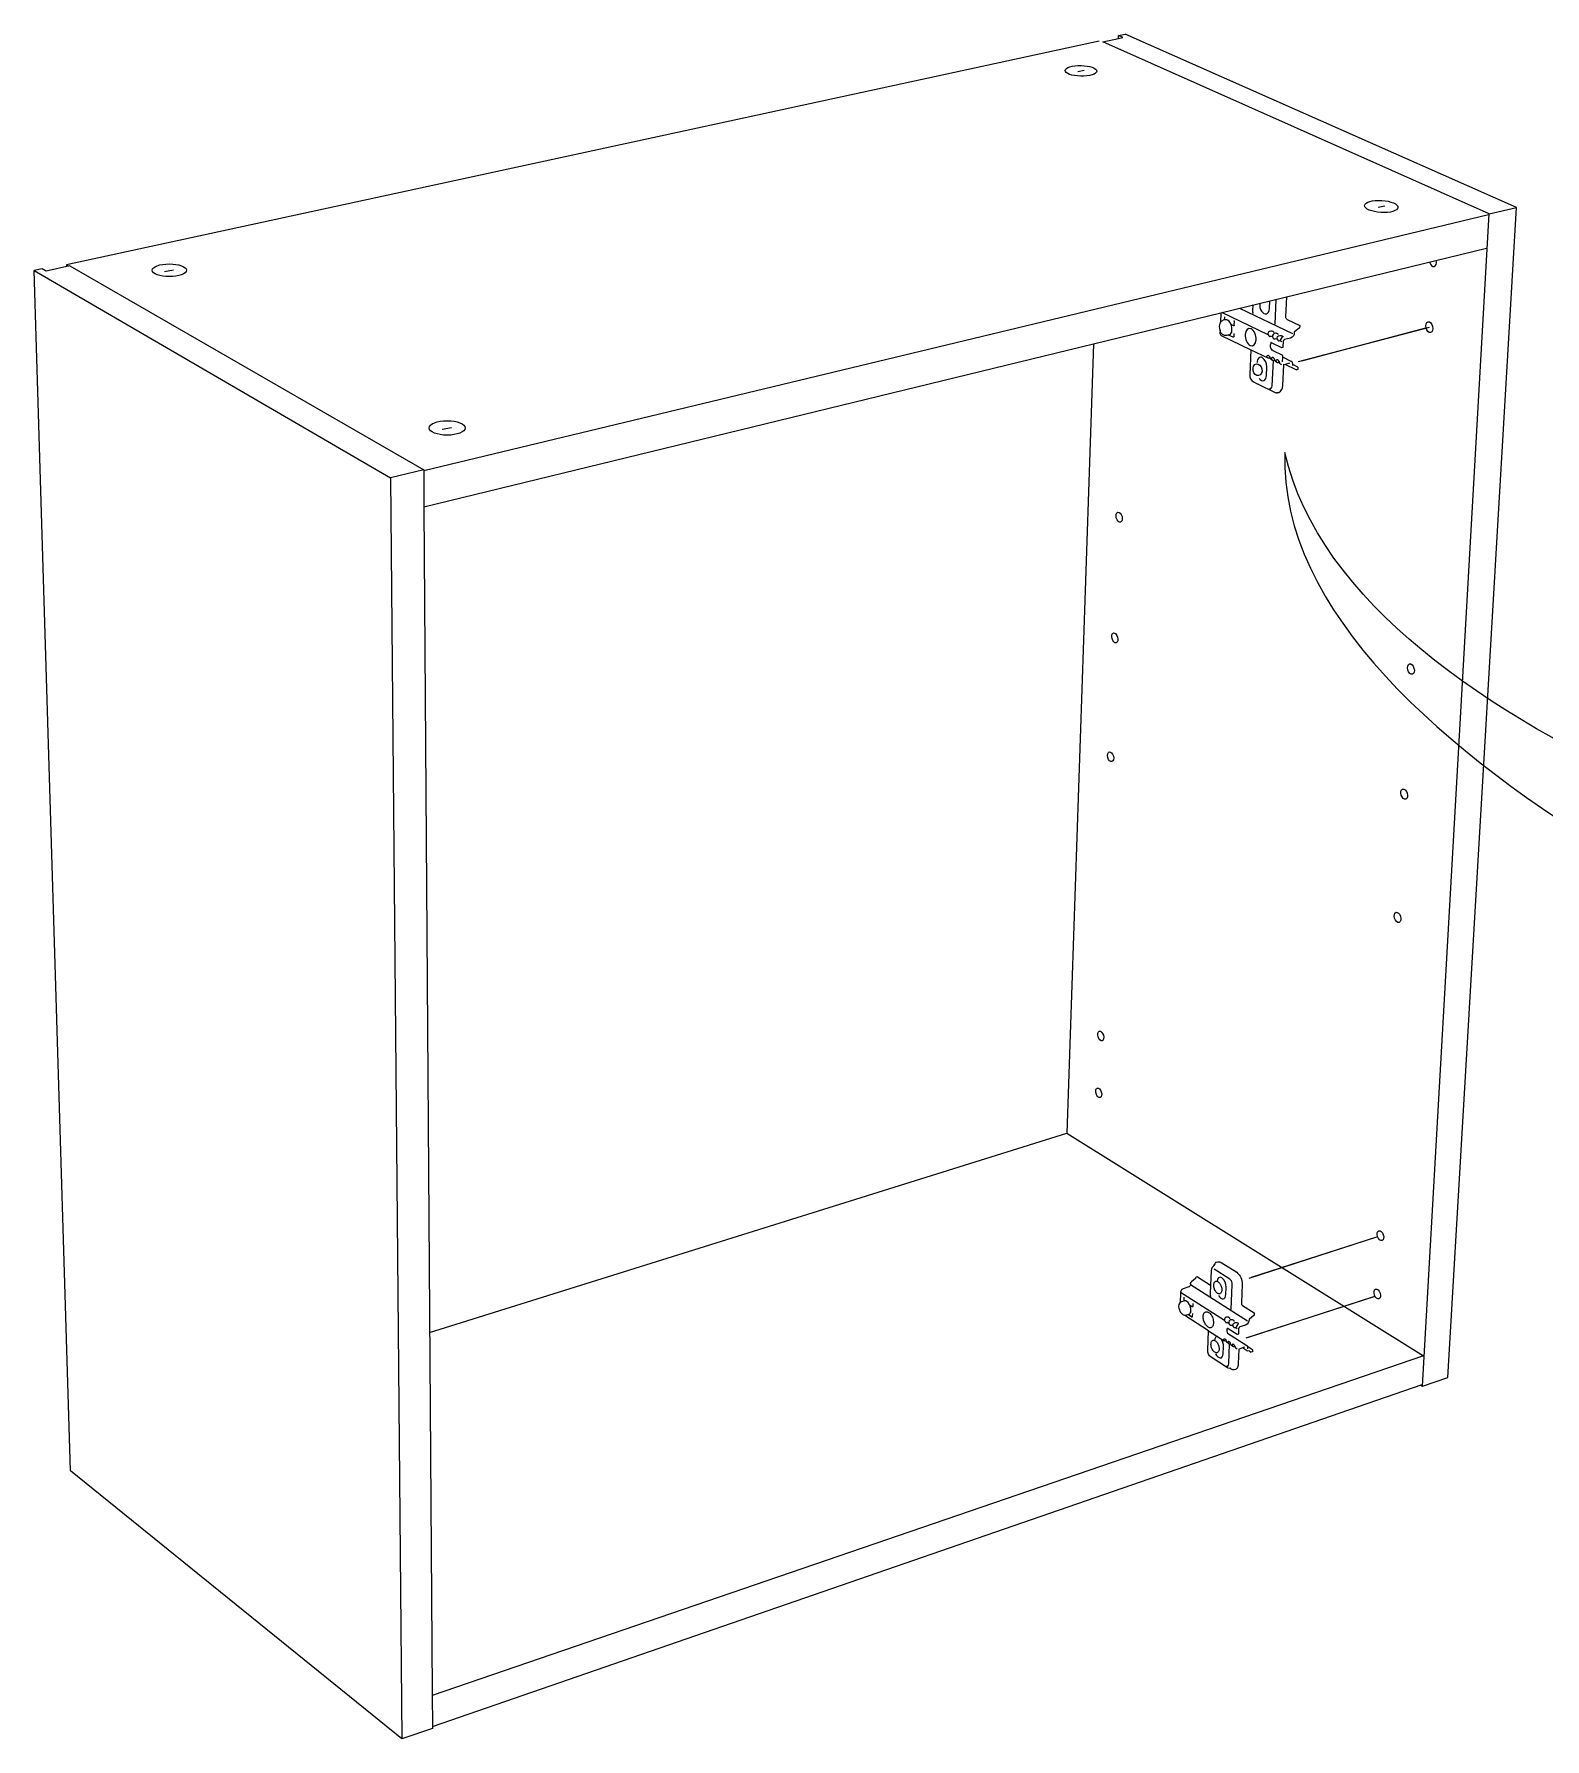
# Model space of a CAD drawing. Header units: metres. Extents: x -11.5 to 7.4, y -3.8 to 5.9.
# Drawn here: x 4.0508 to 4.3687, y -0.154 to 0.2047 of the extents above; entities that cross this region are included whole.
import ezdxf

# ---------------------------------------------------------------- set-up
doc = ezdxf.new("R2010")
doc.units = ezdxf.units.M
doc.header["$MEASUREMENT"] = 0
doc.layers.add('PDF10_Geometry_Num_Penna__1_Num_Penna__255', color=255, linetype='Continuous', lineweight=18)
doc.layers.add('PDF10_Geometry_Num_Penna__7_Num_Penna__7', color=7, linetype='Continuous', lineweight=18)

msp = doc.modelspace()

# ---------------------------------------------------------------- linework, layer by layer
at = {"layer": 'PDF10_Geometry_Num_Penna__1_Num_Penna__255', "color": 255, "linetype": 'Continuous', "lineweight": 18, "flags": 128}
for points in [[(4.317558076984767, 0.1359861657746402), (4.343658920968569, 0.1428719433576768)], [(4.306928549427326, -0.05687604905834487), (4.333089590217829, -0.04842146898225863)], [(4.30630115128073, -0.06947315224058492), (4.332487990702679, -0.06100997262068386)]]:
    msp.add_lwpolyline(points, dxfattribs=at)
at = {"layer": 'PDF10_Geometry_Num_Penna__7_Num_Penna__7', "color": 7, "linetype": 'Continuous', "lineweight": 18, "flags": 128}
for points in [[(4.278981260535888, 0.2044040135135754), (4.280371929621349, 0.2047037690408287)], [(4.362711578841862, 0.1682500571091667), (4.280372175322601, 0.2047035233395764)], [(4.274904585365229, 0.2032271045172234), (4.057657995493852, 0.1561335455755399), (4.057667823543927, 0.1557858783041759)], [(4.275710854023169, 0.2030759982473374), (4.278952882041299, 0.2037774753213624)], [(4.342899581249732, -0.07978461952751115), (4.356974577461839, 0.1668687246712777), (4.27571134542567, 0.20307648964984)], [(4.278952390638796, 0.2037772296201092), (4.278980646282758, 0.2044037678123232)], [(4.278952390638796, 0.2037772296201092), (4.279915539546041, 0.203982390165403)], [(4.279915785247292, 0.2039822673147782), (4.278980891984009, 0.2044036449616966)], [(4.270421274622761, 0.1968074222089413), (4.271777545532961, 0.1970961211798627)], [(4.132802160703374, 0.1128677664363957), (4.356806763506828, 0.1667193383101546)], [(4.33357902711151, 0.1682740129812217), (4.335017607941078, 0.168550426889551)], [(4.348273067627646, -0.07793461195172213), (4.362711701692486, 0.1682506713622951)], [(4.356974577461839, 0.1668692160737821), (4.362711701692486, 0.1682500571091667)], [(4.132850195298111, 0.1052441479940596), (4.356405164810681, 0.1596546902157723)], [(4.05846315849616, -0.09759439761833022), (4.050839048651319, 0.1549828037625112)], [(4.050839048651319, 0.1549824352106324), (4.125850412334216, 0.1113176372384874)], [(4.052510185715763, 0.1553387020258121), (4.050839417203198, 0.1549824352106324)], [(4.058378023012393, 0.1559350189640476), (4.05336080344966, 0.1548514764433975), (4.052510677118267, 0.1553391934283166)], [(4.057658118344479, 0.1561335455755399), (4.058097923585287, 0.1558804732861372)], [(4.058378023012393, 0.1559350189640476), (4.132802160703374, 0.1129913541660752), (4.13285621497878, 0.105018348543612)], [(4.07826925925824, 0.1547743262503181), (4.080137817278546, 0.1551023374215337)], [(4.307224865137051, 0.1476101691489387), (4.307115528079981, 0.1476568523867892)], [(4.307235675992137, 0.1476846166282471), (4.30718162171673, 0.1465457913259325)], [(4.310722053905232, 0.1469467757689475), (4.310787164736972, 0.1485536619560337)], [(4.311907316744145, 0.1436678925630384), (4.312130904883327, 0.1488816731272511)], [(4.314459538497715, 0.1446487319604151), (4.314382142603382, 0.1447040147420804), (4.314317031771642, 0.1447789536238941), (4.314262977496234, 0.1448796911371515), (4.314215065752126, 0.1449939422192612), (4.314196638158238, 0.1451143358326661), (4.31418926712068, 0.1452371864585915), (4.314374771565827, 0.149423935790078)], [(4.300497687712085, 0.1460497204984517), (4.300414149286459, 0.1440398842583361), (4.300449775967973, 0.1440963955462609), (4.300556656012528, 0.1442192461721845), (4.300665993069602, 0.1443199836854419), (4.300767959089118, 0.1443863230234426), (4.300880981664966, 0.1444428343113664), (4.301002603784632, 0.1444796894991445)], [(4.301450640017377, 0.144582146921163), (4.301002235232755, 0.1444801809016472)], [(4.301312064511334, 0.1445535227253245), (4.301341548661558, 0.1451063505419814), (4.301341548661558, 0.145132149173425), (4.301341548661558, 0.1451530337798319), (4.301348919699112, 0.1451812894237952), (4.301359976255446, 0.1451984885114248), (4.301359976255446, 0.1452193731178317), (4.301367347293001, 0.1452279726616457)], [(4.301892165166949, 0.1445263727369941), (4.30174228740332, 0.1445816555186612), (4.301593638145954, 0.1446025401250681), (4.301451131419881, 0.1445816555186612)], [(4.30333787133282, 0.1434981129980111), (4.303319443738934, 0.1434133460661231), (4.303293645107487, 0.1433592917907172), (4.303235905313302, 0.1433384071843102), (4.30318062253164, 0.1433494637406429), (4.302647450815126, 0.1436025360300475)], [(4.303366618379288, 0.1441526611329333), (4.303359247341733, 0.1442460276086353), (4.30333099169777, 0.1443307945405241), (4.303283079953658, 0.1443959053722637), (4.303229025678252, 0.1444425886101151)], [(4.30333787133282, 0.1434976215955075), (4.303366126976782, 0.144152415431682)], [(4.304461954560026, 0.1470127465550704), (4.315568879649808, 0.1417043710088963)], [(4.307181744567353, 0.1465460370271838), (4.307181744567353, 0.1464416139951492), (4.307189115604912, 0.1463298199255583), (4.307200172161245, 0.1462266253997822), (4.3072075431988, 0.1461234308740051), (4.307235798842761, 0.1460128653106745), (4.307265282992985, 0.145881415140936)], [(4.303265266612899, 0.1417420861510541), (4.303235782462679, 0.1410774642648063), (4.303228411425122, 0.141003753889251), (4.303187870718565, 0.1409484711075857), (4.303144872999495, 0.1409189869573648), (4.303085904699049, 0.1409386430575115), (4.30215101143577, 0.1413858193358744)], [(4.302778778134243, 0.1420879106630295), (4.30279843423439, 0.1420879106630295), (4.302808262284463, 0.1420682545628829), (4.302808262284463, 0.142041227425179), (4.302808262284463, 0.1420117432749572), (4.30279843423439, 0.1419847161372543), (4.30279843423439, 0.1419576889995504)], [(4.313615800398869, 0.1388175041503095), (4.313682139736867, 0.1401430624040287)], [(4.31387132970079, 0.1404155450923277), (4.31380621886905, 0.1403774613982911), (4.313741108037311, 0.1403135790728118), (4.313691967786943, 0.1402386401909981), (4.313682139736867, 0.1401428167027765)], [(4.316826132955514, 0.1357930445906881), (4.344390127894069, 0.1430658016453847)], [(4.273710845833126, 0.1395253694568828), (4.2681297418974, -0.02657113380480158)], [(4.306823020739657, 0.1382941604838726), (4.310404116485341, 0.1365644236708645), (4.310320578059711, 0.1366221634650486), (4.310254238721711, 0.1366958738406021), (4.310218612040194, 0.136780640772491), (4.310207555483862, 0.1368543511480445), (4.310218612040194, 0.1369391180799324), (4.310243182165379, 0.1370226565055601)], [(4.310768859993708, 0.1364894847890508), (4.310711120199523, 0.1364894847890508), (4.310663208455415, 0.1365005413453835), (4.310607925673747, 0.1365005413453835), (4.310553871398339, 0.1365189689392725), (4.310487532060343, 0.13653862503942), (4.310429792266158, 0.1365558241270488), (4.310403993634713, 0.1365644236708645)], [(4.31090804975288, 0.1365002956441321), (4.310834339377324, 0.1365187232380203), (4.310758171989253, 0.1365285512880945)], [(4.311177952578035, 0.1361925548261924), (4.311104242202479, 0.1362478376078586), (4.311028074814406, 0.1363227764896715), (4.310985077095332, 0.1364050864090407), (4.310937165351223, 0.1364996813910029), (4.310890482113372, 0.1366114754605938), (4.310852398419335, 0.136735554592776)], [(4.311805227874, 0.1362769532062025), (4.311758544636152, 0.1363703196819044), (4.311703261854484, 0.1364428015512003), (4.311656578616635, 0.1365103693954577), (4.311608666872525, 0.1365558241270488), (4.311560755128415, 0.1366025073649002), (4.311514071890564, 0.1366307630088626), (4.311458789108897, 0.1366479620964922), (4.311412105871046, 0.1366590186528249), (4.31135682308938, 0.1366479620964922), (4.311310139851528, 0.1366393625526783), (4.311254857069862, 0.1366123354149744), (4.31119588876942, 0.1365644236708645), (4.311160262087903, 0.1364808852452368), (4.311152891050346, 0.1363961183133489), (4.311170090137974, 0.1363125798877194), (4.311206945325752, 0.1362376410059065), (4.31126222810742, 0.1361627021240928), (4.31135682308938, 0.1361086478486859)], [(4.311170212988602, 0.1397707021568522), (4.311207068176378, 0.1397608741067788), (4.311243923364158, 0.1397424465128898), (4.313299214335863, 0.1387510419616849)], [(4.313254619558654, 0.1388366688479543), (4.313261990596208, 0.138789985610102), (4.313298845783985, 0.1387519019160655)], [(4.313299091485238, 0.1387515333641884), (4.313321204597903, 0.1387515333641884), (4.313345774723089, 0.1387515333641884), (4.313616046100121, 0.1388178727021874)], [(4.313477839145957, 0.1357335848877401), (4.313524522383808, 0.1367139328826141)], [(4.315316913016039, 0.1358446418535753), (4.313524522383808, 0.1367144242851168), (4.313542949977696, 0.1370522635064084)], [(4.311356700238754, 0.1361085249980594), (4.311177338324905, 0.1361920634236888)], [(4.311327953192286, 0.1307248420181946), (4.311560140875283, 0.1360430456144419)], [(4.31135682308938, 0.1361081564461815), (4.311385078733343, 0.1360983283961081), (4.311440361515009, 0.1360700727521458), (4.311495644296675, 0.1360614732083318), (4.311560755128415, 0.1360430456144419), (4.311608666872525, 0.1360430456144419), (4.311663949654189, 0.136034446070628), (4.311710632892041, 0.1360233895142953), (4.311710632892041, 0.1360430456144419), (4.311703261854484, 0.1360700727521458)], [(4.311853385319367, 0.1360425542119392), (4.311787045981365, 0.1360523822620134), (4.311703507555738, 0.1360695813496422)], [(4.31213053633145, 0.1357335848877401), (4.312046997905819, 0.1357888676694055), (4.311980658567823, 0.1358638065512201), (4.311926604292417, 0.1359473449768478), (4.311878692548307, 0.13604193995881), (4.311843065866787, 0.1361537340284), (4.311804982172752, 0.1362765846543246)], [(4.312152158041611, 0.1361085249980594), (4.312112845841316, 0.1360237580661732), (4.312105474803761, 0.1359389911342852), (4.31212390239765, 0.1358554527086575), (4.312152158041611, 0.1357792853205844), (4.312214811860832, 0.1357055749450291), (4.312309406842793, 0.1356490636571053)], [(4.312309283992168, 0.1356496779102354), (4.31212992207832, 0.1357332163358631)], [(4.312309406842793, 0.1356498007608602), (4.312337662486756, 0.1356301446607118), (4.312392945268421, 0.1356117170668236), (4.312448228050089, 0.1355932894729355), (4.312513338881828, 0.1355846899291198), (4.312561250625937, 0.1355760903853058), (4.312620218926382, 0.1355760903853058), (4.312663216645456, 0.1355662623352316), (4.312655845607901, 0.1356117170668236)], [(4.312805969072778, 0.1355843213772436), (4.31273962973478, 0.135594149427317), (4.312656091309153, 0.1356113485149466)], [(4.312757934478041, 0.1358182289690024), (4.312794789665819, 0.1356953783430779), (4.312831644853595, 0.1355848127797463), (4.312879556597705, 0.1354816182539702), (4.31293729639189, 0.1353968513220831), (4.312998721704851, 0.1353219124402703), (4.313087174155518, 0.1352764577086774)], [(4.31335658557817, 0.1351457446426947), (4.313086314201138, 0.1352759663061738)], [(4.3137296829291, 0.1351174889987323), (4.3137296829291, 0.1351457446426947), (4.313638773465916, 0.1351174889987323)], [(4.314010519459963, 0.135211224026313), (4.313729191526598, 0.1351461131945717)], [(4.314927107979981, 0.1354432888586823), (4.314010642310588, 0.1352111011756865)], [(4.316357089265736, 0.1340708016658594), (4.314010642310588, 0.1352108554744342)], [(4.315634850435931, 0.135183582635479), (4.315634850435931, 0.1353334603991057), (4.315609051804486, 0.1354710531001411), (4.315561140060375, 0.1355939037260647), (4.315496029228635, 0.1356958697455815), (4.315411262296747, 0.1357892362212834), (4.315316667314788, 0.135845747509209)], [(4.315627725099626, 0.1349771935839277), (4.31563509613718, 0.1351540984852573)], [(4.316700211063942, 0.1346413199726504), (4.31563509613718, 0.1351536070827528)], [(4.316700702466445, 0.134641811375154), (4.316682274872557, 0.1341356667963485), (4.316400946939194, 0.134070555964608)], [(4.30815177310965, 0.1311453597107333), (4.30821811244765, 0.1310986764728819), (4.30832744950472, 0.131042165184958), (4.308309021910834, 0.1310532217412907), (4.308301650873277, 0.1310802488789937)], [(4.311010015772396, 0.1297626759159591), (4.310984217140952, 0.1297725039660333), (4.310954732990732, 0.1297811035098473), (4.310926477346769, 0.1297897030536621), (4.31090804975288, 0.1298007596099966), (4.310879794108917, 0.1298191872038847)], [(4.136660530311767, 0.1215542884942247), (4.13864211090792, 0.1219265258907756)], [(4.125849798081088, 0.1113176372384874), (4.128206073086311, -0.1539954885318888)], [(4.132802160703374, 0.1129912313154495), (4.125850043782339, 0.1113180057903653)], [(4.13285621497878, 0.1050185942448643), (4.134571209716679, -0.1441151040913295)], [(4.134045040485846, -0.06847007687991624), (4.268130356150531, -0.02657187090855651)], [(4.268129864748026, -0.02657137950605293), (4.343126486355816, -0.07338361051437037)], [(4.306460611393181, -0.05702727817885656), (4.333557773953224, -0.04827048556299829)], [(4.299611074744792, -0.05369790336569125), (4.299516479762833, -0.05373475855346932), (4.299432941337201, -0.0537814417913216), (4.299348174405315, -0.05384532411680087), (4.299283063573576, -0.05391166345479981), (4.299216724235576, -0.0540050299305026), (4.299154070416353, -0.05409716789994423), (4.299107387178505, -0.05420159093198063), (4.299059475434394, -0.05431338500157068), (4.299023848752874, -0.05443623562749433), (4.299012792196542, -0.05447186230901213), (4.299322375773871, -0.05411682400009266)], [(4.299611566147295, -0.05369802621631781), (4.299874466486775, -0.05361325928442984)], [(4.299874220785522, -0.05361289073255193), (4.300004442449001, -0.05358586359484985), (4.30013343560622, -0.05358586359484985), (4.300274713826033, -0.05361289073255193), (4.30042459158966, -0.05365957397040511), (4.300574469353288, -0.0537443409022913)], [(4.295209705369816, -0.05698526326479048), (4.295209705369816, -0.05708968629682598), (4.294352208000866, -0.05779853440840732)], [(4.295304546053028, -0.05686413254762979), (4.295256634308917, -0.05689115968533365), (4.295228378664955, -0.05694029993570204), (4.295209951071069, -0.05698575466729405)], [(4.29556732354188, -0.05678010271949763), (4.295304423202403, -0.0568636411451271)], [(4.295567077840627, -0.05677948846636838), (4.298341044973991, -0.05854485196089598), (4.298264877585918, -0.06026476072383158)], [(4.298712545266785, -0.05481744111973708), (4.298647434435045, -0.05490220805162505), (4.298603208209713, -0.05498697498351124), (4.298555296465601, -0.05509016950928736), (4.298515984265304, -0.0552105631226949), (4.298491414140122, -0.05534078478617399), (4.298471758039973, -0.05548083449972641), (4.298341536376494, -0.05854472911026942)], [(4.298712913818662, -0.05481805537286633), (4.299012669345917, -0.05447161660776079)], [(4.302917967893412, -0.05835897896387277), (4.302917967893412, -0.05825701294435603), (4.302899540299524, -0.05814399036850482), (4.302882341211896, -0.05803342480517415), (4.302851628555413, -0.05792040222932382), (4.302827058430228, -0.05781843620980709), (4.302779146686118, -0.05771524168403008), (4.302732463448267, -0.05761941819581029), (4.302684551704155, -0.0575358797701826), (4.302619440872416, -0.05745234134455401), (4.30255310153442, -0.05737863096899964), (4.30248676219642, -0.05731352013725921), (4.302414280327126, -0.05725823735559299), (4.299132940108697, -0.05519311833381213)], [(4.292556008999231, -0.05930308602409795), (4.292434386879567, -0.05935959731202267), (4.292322592809978, -0.05943330768757793), (4.292220626790458, -0.05953650221335405), (4.292135859858572, -0.05965812433301743), (4.292069520520576, -0.05978834599649652), (4.292022837282722, -0.05991979616623588), (4.292004409688836, -0.06006107438604769)], [(4.294136113749866, -0.05821819214656276), (4.294125057193533, -0.05839632555415264), (4.294117686155978, -0.05849952007992965), (4.294077145449421, -0.05861254265577909), (4.294015720136459, -0.05870468062522249), (4.293939552748387, -0.05878821905085019), (4.293854785816501, -0.05885332988258973), (4.293771247390872, -0.05890124162669963), (4.292556254700484, -0.05930296317347139)], [(4.294125180044158, -0.05839607985290129), (4.306104344578003, -0.0660115901539271)], [(4.294135990899241, -0.05821856069844156), (4.294143361936793, -0.05812642272899904), (4.294183902643351, -0.05804165579711018), (4.294226900362425, -0.05794828932140828), (4.294285868662866, -0.05787457894585391), (4.294352208000866, -0.05779841155778165)], [(4.298264263332788, -0.06026463787320502), (4.298264263332788, -0.06036783239898114), (4.298275319889122, -0.06047102692475637), (4.298282690926676, -0.06056439340045827), (4.29829251897675, -0.06066881643249378), (4.298312175076898, -0.0607707824520114), (4.298340430720861, -0.06088994755915778)], [(4.302676812114724, -0.06364843551365329), (4.302917599341535, -0.05835848756136919)], [(4.305846358263564, -0.06961946733606084), (4.332943520823603, -0.06086267472020168)], [(4.292332298009425, -0.06193860050204414), (4.29276350370642, -0.06179732228223234), (4.29276350370642, -0.06176169560071454)], [(4.292762889453288, -0.06176181845133932), (4.292788688084732, -0.06118073499071919), (4.292788688084732, -0.06116230739683104), (4.292788688084732, -0.06114510830920139), (4.292788688084732, -0.06112422370279447), (4.292800973147324, -0.06110579610890543), (4.292808344184879, -0.06107999747746184)], [(4.293303432207352, -0.06189928830174907), (4.293165839506317, -0.06182434941993442), (4.293022104273987, -0.0617899512446769), (4.292884511572954, -0.06177029514452848), (4.292764117959546, -0.06179732228223234)], [(4.293716087459831, -0.06473308368993713), (4.294416336027597, -0.06518148847455851), (4.294423707065155, -0.06519008801837423), (4.294435992127745, -0.06519008801837423), (4.294490046403153, -0.06520851561226237), (4.294526901590929, -0.06519008801837423), (4.294556385741151, -0.06514340478052194), (4.294573584828781, -0.0650782939487824), (4.294592012422669, -0.06449966750068015)], [(4.293939307047136, -0.06268626941141697), (4.294508105445162, -0.06304990726415216)], [(4.294164860796331, -0.06412472739036001), (4.294164860796331, -0.06414315498424816), (4.294164860796331, -0.0641714106282123), (4.294164860796331, -0.06419106672835984), (4.294164860796331, -0.06420826581598948), (4.294164860796331, -0.06422669340987675), (4.294153804239999, -0.06424757801628544)], [(4.294507491192034, -0.06305089006915932), (4.294519776254628, -0.06305089006915932), (4.294527147292181, -0.06305826110671475), (4.294573830530034, -0.06306808915678896), (4.294621742274144, -0.06305089006915932), (4.294651226424367, -0.06301280637512363), (4.294657368955662, -0.06294769554338409)], [(4.294657860358164, -0.06294781839400887), (4.294686116002127, -0.06235813538957391)], [(4.297815489996289, -0.06734722215897193), (4.297669297751439, -0.06723665659563949), (4.297526791025366, -0.06710520642590101), (4.297387969818073, -0.06693690106838623), (4.297322858986334, -0.06684353459268344), (4.297256519648334, -0.06675139662324003), (4.297143497072485, -0.06654500757168869), (4.297041531052967, -0.06632756196380285), (4.296957992627338, -0.06610397382462097), (4.296891653289341, -0.06587178614162426), (4.29684497005149, -0.06567645364640562), (4.296817942913787, -0.06547866413866821), (4.296797058307378, -0.06528333164344957), (4.296808114863712, -0.06510642674211997), (4.296817942913787, -0.06492829333452921), (4.29684497005149, -0.06476858752082837), (4.296891653289341, -0.06462976631353357), (4.296946936071006, -0.06448971659998026), (4.297030474496633, -0.06435703792398328), (4.297125069478595, -0.06425507190446655), (4.297238092054446, -0.0641813615289113), (4.29735971417411, -0.06413344978480051), (4.297434653055923, -0.06411502219091236), (4.297508363431477, -0.06411502219091236), (4.297574702769477, -0.06411502219091236), (4.297647184638771, -0.06413344978480051), (4.297797062402401, -0.0641813615289113), (4.297945711659768, -0.06425507190446655)], [(4.297946325912896, -0.06425556330696924), (4.298096203676526, -0.06436735737656019), (4.298238710402595, -0.06449880754629866), (4.298377531609889, -0.06466711290381433), (4.29844264244163, -0.06476047937951623), (4.298508981779628, -0.06485261734895964), (4.298622004355478, -0.06505900640051188), (4.298723970374994, -0.06527399499587894), (4.298807508800625, -0.06549881164131932), (4.298873848138623, -0.0657334563368357), (4.298921759882735, -0.06593738837586827), (4.298946330007917, -0.06613517788360479), (4.298957386564251, -0.06632068232875188), (4.298957386564251, -0.06650741528015569), (4.298946330007917, -0.06667572063767135), (4.298910703326401, -0.06683542645137219), (4.298873848138623, -0.06698407570874032), (4.298807508800625, -0.06711429737221852), (4.29873134141255, -0.06724574754195878), (4.298629375393034, -0.06734771356147551), (4.298516352817185, -0.0674312519871032), (4.298395959203779, -0.06747916373121399), (4.298329619865777, -0.06748899178128731), (4.298257137996483, -0.06748899178128731), (4.298179742102153, -0.06748899178128731), (4.298107260232859, -0.06747916373121399), (4.297965982013043, -0.06742388094954777), (4.297816104249417, -0.06734771356147551)], [(4.297928266870887, -0.06811381006473738), (4.292909818801894, -0.06489143814675202)], [(4.293315471568695, -0.06486133974340014), (4.293208591524138, -0.06489082389362189), (4.293117682060956, -0.06489942343743671), (4.29301571604144, -0.06489942343743671), (4.292910064503147, -0.06489082389362189)], [(4.293734146501842, -0.06472337849048682), (4.293315225867444, -0.06486097119152223)], [(4.297928389721513, -0.06811393291536216), (4.301198673383606, -0.07020730758110716), (4.301143390601942, -0.07016185284951515), (4.301107763920424, -0.07010534156159043), (4.301085650807757, -0.07004883027366482), (4.301085650807757, -0.06999231898573921), (4.301096707364088, -0.06993703620407388), (4.301124963008052, -0.06988052491614916)], [(4.301910101358331, -0.06754513451733501), (4.301844990526591, -0.06763727248677842), (4.301797078782483, -0.06775029506262786), (4.301779879694852, -0.06787928821984757), (4.30176882313852, -0.06802179494592053), (4.301779879694852, -0.06818027225336198), (4.301815506376371, -0.06833874956080432), (4.301863418120483, -0.06849722686824578), (4.301929757458479, -0.06865570417568723)], [(4.301909732806456, -0.06754476596545711), (4.301936759944157, -0.06755459401553132), (4.30198344318201, -0.06757179310316097), (4.302031354926118, -0.06760987679719666), (4.303953967221831, -0.0688322405251407)], [(4.303976080334497, -0.06769390662532881), (4.303637012606947, -0.06747891802996175)], [(4.304272396044222, -0.06874845639826077), (4.304319079282076, -0.06757154740190785)], [(4.304505197980349, -0.06732019502126807), (4.304443772667387, -0.06735827871530553), (4.304377433329391, -0.06742338954704508), (4.304338121129094, -0.06749709992259856), (4.304319693535204, -0.06757203880441232)], [(4.301125577261184, -0.06988101631865362), (4.301173489005294, -0.06985398918094976), (4.301216486724366, -0.06983310457454195), (4.301275455024811, -0.06982327652446862), (4.301318452743885, -0.06983310457454195), (4.301366364487993, -0.06985398918094976), (4.301414276232105, -0.06988101631865362), (4.301460959469953, -0.0699080434563566), (4.301508871214066, -0.0699559552004656), (4.301553097439397, -0.07001123798213271), (4.301593638145954, -0.07006652076379805), (4.301640321383802, -0.07015128769568513), (4.301684547609137, -0.07024588267764731)], [(4.301611451486712, -0.07030988785375225), (4.301545112148711, -0.07030988785375225), (4.301480001316971, -0.07030128830993831), (4.301407519447677, -0.0702914602598641), (4.301330123553347, -0.07026320461590085), (4.301265012721608, -0.07024600552827209), (4.301198673383606, -0.07020792183423552)], [(4.301936514242906, -0.0706740171089919), (4.301873860423685, -0.07062733387114051), (4.301825948679573, -0.07056345154566035), (4.30178663647928, -0.07049711220766053), (4.301749781291502, -0.07042217332584766), (4.301712926103725, -0.07033863490021908), (4.301684670459762, -0.07024526842451717)], [(4.301929388906602, -0.06865607272756513), (4.305965031968205, -0.0712347073657087)], [(4.302085286350902, -0.07077721163476802), (4.301936637093533, -0.0706740171089919)], [(4.302574723244582, -0.07081578673130817), (4.302528040006729, -0.07072364876186477), (4.302480128262619, -0.07063765332371741), (4.302444501581103, -0.07058114203579358), (4.302396589836992, -0.07052463074786797), (4.302347449586621, -0.07047917601627596), (4.302300766348772, -0.07044969186605421), (4.30225285460466, -0.07042266472835212), (4.302209856885588, -0.0704042371344622), (4.302161945141474, -0.07039563759064826), (4.302107890866072, -0.0704042371344622), (4.302059979121958, -0.07042266472835212), (4.302013295884109, -0.07044969186605421), (4.301983811733887, -0.07050620315397982), (4.301976440696333, -0.07056394294816393), (4.301976440696333, -0.07061799722356987), (4.301993639783962, -0.07067450851149548), (4.302031723477995, -0.0707310197994202), (4.302085777753403, -0.0707777030372716)], [(4.3020852863509, -0.0707777030372716), (4.3021516256889, -0.07081578673130817), (4.302216736520638, -0.07083298581893782), (4.302294132414971, -0.07085141341282597), (4.302367842790526, -0.070872298019232), (4.302431725116005, -0.07088089756304772), (4.302498064454005, -0.07088089756304772), (4.302487007897671, -0.07088089756304772), (4.302487007897671, -0.07086246996915957)], [(4.302169316179034, -0.07510450208231223), (4.302359734649215, -0.070872298019232)], [(4.302826689878351, -0.0712433069095244), (4.302760350540352, -0.0711990806841909), (4.302713667302504, -0.07113274134619108), (4.302676812114724, -0.07106640200819214), (4.302637499914427, -0.07099146312637927), (4.302610472776726, -0.07090792470075069), (4.302574846095206, -0.07081578673130817)], [(4.302826812728975, -0.07124379831202621), (4.302976690492603, -0.0713482213440626), (4.303043029830604, -0.0713838480255804), (4.303103226637306, -0.07140227561946944), (4.30318062253164, -0.07142316022587636), (4.303254332907194, -0.07144035931350601), (4.303319443738934, -0.07145018736358022), (4.303384554570673, -0.07145018736358022), (4.303377183533115, -0.0714317597696903)], [(4.303461336211873, -0.07138433942808398), (4.30342202401158, -0.07129097295238207), (4.303377797786247, -0.07120743452675438), (4.303331114548396, -0.07114969473256849), (4.303283202804284, -0.07109686896342193), (4.303235291060176, -0.07104895721931292), (4.303187379316064, -0.07102070157534879), (4.30314438159699, -0.07099244593138643), (4.30309646985288, -0.07097401833749828), (4.303049786615029, -0.07096419028742407), (4.303001874870919, -0.07097401833749828), (4.302946592089253, -0.07099244593138643), (4.302899908851401, -0.07102070157534879), (4.30287165320744, -0.07107598435701412), (4.302863053663625, -0.07113249564494062), (4.302863053663625, -0.07118900693286445), (4.302881481257511, -0.07124306120827129), (4.302918336445289, -0.0713008010024554), (4.302976076239474, -0.07134871274656618)], [(4.303461336211873, -0.07138421657745742), (4.303498191399651, -0.0714788115594196), (4.303527675549873, -0.07156357849130757), (4.303564530737653, -0.07163606036060255), (4.303600157419167, -0.07171099924241542), (4.303655440200835, -0.07176751053034103), (4.303713179995018, -0.07181542227445092)], [(4.303954458624332, -0.06883248622639204), (4.303976571737001, -0.06884477128898503), (4.304013426924778, -0.06883248622639204), (4.304272641745476, -0.06874894780076257)], [(4.305505693477873, -0.07159060562900965), (4.305068345249586, -0.07174048339263717)], [(4.3061403398114, -0.07145018736358022), (4.306097342092325, -0.07136664893795075), (4.306038373791882, -0.0712917100561361), (4.305964663416328, -0.071233970261952)], [(4.306188374406133, -0.07174896008582632), (4.306188374406133, -0.0716469940663087), (4.306169946812247, -0.07154257103427408), (4.306140462662023, -0.07145043306483156)], [(4.307199680758741, -0.0721232859430172), (4.306140708363275, -0.07145006451295366)], [(4.343126363505187, -0.07338410191687395), (4.134568998405413, -0.1448929942546808)], [(4.303656300155215, -0.07617010841157601), (4.303779150781139, -0.07611359712365218), (4.303888487838213, -0.0760300586980227), (4.303983082820174, -0.07592686417224837), (4.3040666212458, -0.07579541400250811), (4.304144017140134, -0.07564553623888148), (4.304188243365465, -0.075468631337551), (4.304227555565763, -0.07528066987988691), (4.30424598315965, -0.07508533738466916), (4.304384804366945, -0.07197353103001536)], [(4.303965269479416, -0.0719828676775851), (4.303713425696269, -0.07181579082632883)], [(4.304385172918824, -0.07197328532876313), (4.30429426345564, -0.0720003124664661)], [(4.305936407772363, -0.07230080509747605), (4.305067853847081, -0.07174060624326373), (4.304384804366945, -0.07197279392625866)], [(4.306506311826025, -0.07243164101408528), (4.306013680816072, -0.07232844648830916)], [(4.306181126219204, -0.07192647924028606), (4.306188497256761, -0.07174834583269707)], [(4.306506311826025, -0.07243139531283305), (4.306863807147463, -0.07264515540194161), (4.306835551503502, -0.07262672780805346), (4.306835551503502, -0.07259110112653566)], [(4.307199189356236, -0.07212377734552078), (4.307169705206013, -0.07256112557380945), (4.30691908992913, -0.07265572055576985)], [(4.301713540356854, -0.07577772351237577), (4.301731967950744, -0.0757863230561906), (4.30178602222615, -0.07581335019389446), (4.301844990526591, -0.07584160583785682), (4.301899044801999, -0.07587108998807768), (4.301958013102443, -0.07588828907570644), (4.302013295884109, -0.07589811712578065), (4.302432216518509, -0.07599148360148256)], [(4.302630006026249, -0.07611347427302562), (4.302432216518509, -0.07599062364710196)], [(4.302629514623744, -0.07611359712365218), (4.302611087029854, -0.07609394102350375), (4.302600030473521, -0.07605585732946718), (4.302534919641781, -0.07601040259787606)], [(4.302629883175621, -0.07611359712365218), (4.302731849195137, -0.07617870795539172), (4.302833815214653, -0.07622416268698284), (4.302935781234172, -0.0762622463810203), (4.303042661278727, -0.07628067397490756), (4.30316305489213, -0.07628927351872239), (4.303282219999277, -0.07628927351872239), (4.303403842118941, -0.0762622463810203), (4.303655685902088, -0.07617010841157601)], [(4.342899581249732, -0.07978461952751115), (4.348273067627646, -0.07793448910109646)], [(4.342779556188205, -0.07951471670235577), (4.134617770103905, -0.1514253305869335)], [(4.342575624149172, -0.0795782304759598), (4.342899949801611, -0.07978461952751115)], [(4.134624526888331, -0.1517806145971061), (4.128205581683805, -0.1539956113825145), (4.058463281346784, -0.0975948890208338)], [(4.134571823969809, -0.144115595493834), (4.134624649738956, -0.1517802460452282)]]:
    msp.add_lwpolyline(points, dxfattribs=at)
for points in [[(4.311626603063907, 0.1419379100487772), (4.311637659620244, 0.1419931928304425), (4.311619232026354, 0.1420411045745533), (4.311572548788503, 0.1420877878124038), (4.311506700853009, 0.1421251344026846), (4.311412105871046, 0.1421619895904627), (4.311301540307714, 0.1421914737406835), (4.311171318644234, 0.1422099013345726), (4.311020212374348, 0.1422271004222022, 0.5055522422011777), (4.310440111718737, 0.1414334853787338), (4.300712799158077, 0.1460968951388057)], [(4.314459661348341, 0.1446487319604151), (4.317102546863842, 0.1433954098747394), (4.317084119269953, 0.1428917223084509), (4.315952173602694, 0.1420043722374018, -0.3445085475931233), (4.315159787065481, 0.1407328682590894), (4.31387108399954, 0.1404159136442065)], [(4.302217227923142, 0.1413950331328202), (4.301761452100965, 0.1412844675694886, -0.3917972018691292), (4.300347564247206, 0.1423127273084717), (4.300322994122022, 0.1418164107797386), (4.300330365159576, 0.1416861891162586), (4.300358620803538, 0.1415633384903359), (4.300413903585206, 0.1414601439645597), (4.300480242923205, 0.1413778340451906), (4.300574837905165, 0.1413214456078906), (4.306823389291534, 0.138294651886377), (4.30660102965861, 0.1330894708659791, 0.2844777280252658), (4.307393047643945, 0.1315206683729295), (4.308152264512154, 0.1311459739638634)], [(4.312579186817324, 0.1414809057203401), (4.312590243373656, 0.1415361885020054), (4.312571815779767, 0.1415841002461162), (4.312525132541916, 0.1416295549777074), (4.31244847375134, 0.1416673929704935), (4.312364935325711, 0.1417042481582707), (4.312254369762378, 0.141732503802233), (4.312122919592642, 0.141759530939936), (4.311973041829013, 0.1417693589900102, 0.5025419077489234), (4.311392449770898, 0.1409754982452887), (4.311046011005793, 0.1411438036028052)], [(4.312003385933618, 0.1406854479174831), (4.312346139179944, 0.1405171425599665, -0.5069107333121814), (4.312925379881177, 0.141311740408443), (4.313076486151063, 0.1413019123583688), (4.313207936320802, 0.1412761137269243), (4.31332095889665, 0.1412478580829619), (4.313411376957333, 0.1412092829864218), (4.313477716295331, 0.1411724277986446), (4.313524399533183, 0.1411257445607941), (4.313542827127071, 0.1410766043104248), (4.313531770570737, 0.1410237785412765, 0.1024039373332035), (4.31295596968703, 0.1402264779790308), (4.313309779489693, 0.1400508015839597)], [(4.310093427252379, 0.1328938926695091), (4.310169594640453, 0.1346408285701486, 0.2648224805339641), (4.309224750476469, 0.1366688467028991)], [(4.313542581425818, 0.1370521406557819), (4.311488887512255, 0.1380409653438539, -0.4155964984152276), (4.311170704391108, 0.1397707021568522), (4.311159647834771, 0.1397707021568522), (4.311122792646994, 0.1397805302069264), (4.311087165965477, 0.1397805302069264), (4.311057681815255, 0.1397805302069264), (4.311028197665035, 0.1397707021568522)], [(4.308327326654096, 0.1310424108862094), (4.311812107509054, 0.1293428953271771), (4.311926358591164, 0.1292949835830672), (4.312046752204569, 0.1292593569015485), (4.312152403742862, 0.1292384722951416), (4.312254369762378, 0.1292298727513277), (4.312357564288158, 0.1292384722951416), (4.31244847375134, 0.1292593569015485), (4.312729555983449, 0.1293228706751641, 0.3166658832514542), (4.313531770570737, 0.1307356528732768), (4.313729560078475, 0.1351165061937243)], [(4.300574960755792, -0.05374446375291786), (4.303845244417886, -0.05580835426843933, -0.2415597287902807), (4.305002374463463, -0.05834055136998373), (4.304823012549614, -0.06224597276810506), (4.304834069105947, -0.06235776683769778), (4.304852496699837, -0.06247201791980572), (4.304889351887615, -0.06257521244558184), (4.304948320188057, -0.06267594995883918), (4.30501220251354, -0.06274966033439267), (4.305078173299659, -0.06281526256863668), (4.307553981963904, -0.06437693972538305), (4.307535554370014, -0.06482534451000532), (4.306458768633819, -0.06572227692987553, -0.3144376645573466), (4.305721664878249, -0.06691884202637421), (4.304505443681602, -0.06732056357314598)], [(4.301563416891975, -0.06051844726636357), (4.301639584280048, -0.05895701581086943, 0.2304241231660734), (4.300742897561429, -0.05698526326479048)], [(4.30240322377079, -0.06558247291757358), (4.302414280327126, -0.06551613357957553), (4.302395852733236, -0.06545962229165081), (4.302360226051718, -0.06539573996616976), (4.302294009564344, -0.06534967098144762), (4.302210471138718, -0.06530175923733772), (4.302097448562867, -0.06526613255581992), (4.301975826443202, -0.06523541989933967), (4.301845604779722, -0.06522682035552485, 0.5031670569314011), (4.30129351406682, -0.06598431731497101), (4.292003672585079, -0.06006033728229276), (4.291920134159449, -0.06225567796755449), (4.291939790259597, -0.06222865082985063), (4.292034385241559, -0.06212545630407362), (4.292125294704741, -0.06204928891600137), (4.292230946243038, -0.06198540659052032), (4.292332912262554, -0.06193872335266981)], [(4.292909941652519, -0.06489143814675202), (4.292819032189335, -0.06487178204660449), (4.29271706616982, -0.06483615536508669), (4.29261387164404, -0.0647882436209759), (4.292508220105749, -0.06472313278923636), (4.292417310642564, -0.06464819390742171), (4.292315344623049, -0.0645560559379792), (4.292209324532873, -0.06444205055712171), (4.292118415069693, -0.06432165694371683), (4.292023820087731, -0.06418160723016353), (4.291950109712175, -0.06403172946653601), (4.291873942324104, -0.06387202365283429), (4.291855514730214, -0.06380691282109474, -0.2437146551392056), (4.291920502711331, -0.06225518656505269)], [(4.301713417506228, -0.07577821491487935), (4.298453821848588, -0.07367452079655745, -0.2407869912706472), (4.297753204728947, -0.07217844587405686), (4.297928881124017, -0.06811331866223291)], [(4.301293391216197, -0.06598444016559757), (4.301341302960305, -0.06606797859122526), (4.301384300679377, -0.06615274552311323), (4.301432212423489, -0.06621785635485278), (4.3014801241676, -0.06627436764277661), (4.301528035911709, -0.06631122283055557), (4.301563662593226, -0.06634930652459126), (4.301611574337336, -0.06637756216855362), (4.301658257575188, -0.06638616171236933), (4.301713540356854, -0.06639476125618327), (4.301761452100965, -0.06638616171236933), (4.301808135338815, -0.06637756216855362), (4.301863418120483, -0.06633824996825766), (4.302179881332862, -0.06655360711550351), (4.302227793076971, -0.0666359170348727), (4.302275704821081, -0.0667206839667589), (4.302318702540155, -0.06678702330475872), (4.302366614284265, -0.06683493504886773), (4.302414526028375, -0.06688038978046063), (4.302462437772487, -0.06691847347449631), (4.302509121010337, -0.06693690106838623), (4.302545976198115, -0.06695655716853377), (4.302600030473521, -0.06696392820608832), (4.302647942217632, -0.06695655716853377), (4.302703224999297, -0.06693690106838623), (4.302749908237148, -0.06690987393068237), (4.303079147914625, -0.06711380596971672, -0.5072346339875555), (4.30361883071431, -0.06635827462028399), (4.303761337440379, -0.06637670221417213), (4.303881731053785, -0.06640372935187511), (4.303983697073303, -0.06644304155217196), (4.304066744096428, -0.06647891393494021), (4.304133083434426, -0.06653542522286582), (4.304180995178539, -0.06659193651079143), (4.304199422772426, -0.06665704734253097), (4.304188366216094, -0.06672092966801202, 0.08224831712038123), (4.303636521204441, -0.06747916373121399), (4.303593523485368, -0.06750619086891696), (4.303534555184925, -0.06752707547532477), (4.303487871947075, -0.06753567501913871), (4.303443645721739, -0.06752707547532477), (4.303396962483891, -0.06750619086891696), (4.303349050739779, -0.06747916373121399), (4.303302367501928, -0.06745213659351013), (4.303253227251558, -0.06740299634314084), (4.303209001026227, -0.06734771356147551), (4.303162317788374, -0.06729365928606867), (4.303114406044266, -0.0672088923541807), (4.303078779362748, -0.06711429737221852)], [(4.303293399406238, -0.06615225412060877), (4.303301998950051, -0.06608591478261072), (4.303282342849904, -0.0660195754446109), (4.303246716168385, -0.06596674967546434), (4.30318062253164, -0.06591773227572073), (4.30309708410601, -0.06587104903787022), (4.302995118086493, -0.06583419385009215), (4.302862439410495, -0.06580716671238918), (4.302732217747016, -0.06578751061223986, 0.5052448072063788), (4.30218037273537, -0.0665542213686301)], [(4.301012800386584, -0.07296419847746627), (4.301086510762138, -0.07141382357830572, 0.1617161148536973), (4.300564027050083, -0.06979698649052057)]]:
    msp.add_lwpolyline(points, format="xyb", dxfattribs=at)
for points in [[(4.302600030473521, 0.1437038877964332), (4.302600030473521, 0.1437223153903231), (4.302600030473521, 0.1437419714904715)], [(4.310758049138625, 0.1365290426905981), (4.310758049138625, 0.1365007870466357)], [(4.312056825955896, 0.1357796538724623), (4.312028570311933, 0.1357894819225365), (4.312039626868264, 0.1357894819225365)], [(4.316401438341694, 0.1340708016658594), (4.316381782241546, 0.1340708016658594)], [(4.29981426968007, -0.0602485444412082), (4.2996987900917, -0.06016132049680323), (4.29958576751585, -0.06005812597102622), (4.299478887471299, -0.05992544729502836), (4.299426061702151, -0.05985296542573337), (4.299374464439262, -0.05977925505017989), (4.299284783482339, -0.0596170922239585), (4.299204930575485, -0.05944755836018345), (4.299139819743749, -0.05927065345885385), (4.299086993974599, -0.05908760602622642), (4.299051367293083, -0.05893404274382252), (4.299029254180414, -0.05877925095515923), (4.299013283599047, -0.05862568767275356), (4.299020654636601, -0.05848563795919937), (4.299029254180414, -0.05834558824564606), (4.299051367293083, -0.05822028060720363), (4.299086993974599, -0.05811094355013147), (4.299129991693674, -0.05800037798679991), (4.299197559537934, -0.05789718346102468), (4.299272498419747, -0.05781610204791399), (4.29936095087041, -0.05775836225372988), (4.299455545852371, -0.05772027855969331), (4.299514514152817, -0.05770553648458243), (4.299572253947002, -0.05770553648458243), (4.299625079716147, -0.05770553648458243), (4.299682819510332, -0.05772027855969331), (4.299799527604959, -0.05775836225372988), (4.299917464205846, -0.05781610204791399), (4.300035400806735, -0.05790578300483862), (4.300147194876322, -0.05800897753061385), (4.300255303427136, -0.0581404277003541), (4.300308129196285, -0.05821290956964909), (4.300359726459174, -0.05828661994520346), (4.300449407416096, -0.05844878277142218), (4.300529260322948, -0.05861708812893873), (4.300595599660946, -0.05879399303026922), (4.300647196923833, -0.05897826896915426), (4.300685280617872, -0.05913920328911537), (4.300704936718018, -0.05929522358403894), (4.300712307755573, -0.05944141582888829), (4.300712307755573, -0.05958760807373764), (4.300704936718018, -0.05972028674973462), (4.300675452567797, -0.05984559438817794), (4.300647196923833, -0.05996353098906493), (4.300595599660946, -0.06006549700858166), (4.300534174347984, -0.06016992004061805), (4.300454321441133, -0.0602485444412082), (4.300365868990468, -0.06031488377920713), (4.300271274008509, -0.0603529674732437), (4.30021967674562, -0.06036033851079914), (4.300161936951433, -0.06036033851079914), (4.300100511638473, -0.06036033851079914), (4.300044000350548, -0.0603529674732437), (4.299932206280957, -0.06030874124791197)], [(4.292770751893347, -0.06179732228223234), (4.29276338085579, -0.06177889468834419)], [(4.293753311199485, -0.06471379614166572), (4.293753311199485, -0.06473345224181415), (4.293741026136896, -0.06473345224181415)], [(4.302013295884109, -0.06754513451733501), (4.302013295884109, -0.06758076119885281)], [(4.299234783277587, -0.07265658051015311), (4.299119303689219, -0.07256935656574637), (4.299006281113369, -0.07246616203997025), (4.298899401068816, -0.07233471187023088), (4.298846575299667, -0.07226100149467651), (4.298794978036778, -0.07218851962538153), (4.298705297079854, -0.07202512829290342), (4.298625444173004, -0.07185559442912748), (4.298560333341264, -0.07167868952779788), (4.298507507572118, -0.07149564209517134), (4.298471880890599, -0.07134207881276655), (4.298449767777933, -0.07118851553036087), (4.298433797196564, -0.0710337237416967), (4.298441168234117, -0.0708936740281434), (4.298449767777933, -0.07075362431459098), (4.298471880890599, -0.07062831667614766), (4.298507507572118, -0.0705189796190755), (4.298550505291193, -0.07040841405574394), (4.298618073135449, -0.07030399102370843), (4.298693012017262, -0.0702241381168589), (4.298781464467927, -0.0701663983226748), (4.29887605944989, -0.07012831462863733), (4.298935027750332, -0.07011480105978585), (4.298992767544517, -0.07011480105978585), (4.299045593313663, -0.07011480105978585), (4.299103333107848, -0.07012831462863733), (4.299220041202478, -0.0701663983226748), (4.299337977803363, -0.0702241381168589), (4.299455914404248, -0.07031259056752326), (4.299567708473841, -0.07041578509329938), (4.299675817024655, -0.07054969227555574), (4.2997286427938, -0.07062094563859223), (4.299780240056688, -0.07069465601414571), (4.299869921013615, -0.0708568188403671), (4.299949773920464, -0.07102512419788187), (4.300016113258463, -0.07120202909921325), (4.300067710521351, -0.07138630503809917), (4.300105794215387, -0.0715472393580594), (4.300125450315536, -0.07170325965298208), (4.30013282135309, -0.07184822339157204), (4.30013282135309, -0.07199564414268078), (4.300125450315536, -0.07212832281867954), (4.300095966165314, -0.07225363045712196), (4.300067710521351, -0.07237156705800984), (4.300016113258463, -0.07247353307752569), (4.299954687945503, -0.0725767276033018), (4.299874835038652, -0.07265658051015311), (4.299786382587985, -0.07272414835441054), (4.299691787606022, -0.07276100354218773), (4.299640190343137, -0.07276837457974317), (4.299582450548952, -0.07276837457974317), (4.29952102523599, -0.07276837457974317), (4.299464513948065, -0.07276100354218773), (4.299352719878474, -0.07271677731685511)], [(4.301600640631632, -0.07029133740923843), (4.301600640631632, -0.07030976500312835)], [(4.301677422272832, -0.0703009197580613), (4.301640567085055, -0.07029109170798797)], [(4.301684670459762, -0.07024575982702075), (4.301666242865874, -0.07026418742091067)], [(4.302564035240124, -0.07087192946735499), (4.302528408558608, -0.07086210141728078)], [(4.302574846095206, -0.07081554103005683), (4.302552732982541, -0.07083274011768559)], [(4.302574846095206, -0.07088998850936701), (4.302563789538874, -0.07088998850936701)], [(4.303450648207416, -0.07144060501475735), (4.303415021525902, -0.07143200547094342)], [(4.303432589165407, -0.07141357787705438), (4.303443645721739, -0.07140252132071989)], [(4.303461336211873, -0.0714586640567676), (4.303450279655541, -0.0714586640567676)], [(4.30392927424602, -0.06876884960216323), (4.30392927424602, -0.06880570478993953)], [(4.306013189413566, -0.07232844648830916), (4.305973877213271, -0.07231861843823584)], [(4.306918967078502, -0.07265596625702297), (4.306882111890726, -0.07265596625702297)]]:
    msp.add_lwpolyline(points, close=True, dxfattribs=at)
at = {"layer": 'PDF10_Geometry_Num_Penna__7_Num_Penna__7', "color": 7, "linetype": 'Continuous', "lineweight": 18}
msp.add_arc((4.302196613811338, 0.1431067714642786), 0.00201172168497088, 152.3570609290291, 203.2440028711572, dxfattribs=at)
for centre, major_axis, ratio, start_param, end_param in [((4.345116767481517, 0.1569098829760769), (-0.0002618941755532234, 0.001114865831942896), 0.6213935544098197, 1.576702389961097, 4.715348792289901), ((4.309698234345863, 0.1474247706110603), (-0.0003774827818947556, 0.001586507167152279), 0.6014836185137701, 1.033730036974422, 4.267385651618097), ((4.301810003899321, 0.1429916342068722), (-0.0003914312450215007, 0.001600483016315546), 0.5986002581160099, 3.158080346575569, 5.816326322480219), ((4.306784949452359, 0.1409414729236511), (-0.0004344509090001835, 0.001815429642198413), 0.5897249589744427, 5.829279433827178, 8.968292528267108), ((4.306777484599785, 0.1409449640047358), (-0.0004391007907527112, 0.001815228728884955), 0.5912481069966814, 2.688859886233115, 5.820330461003006), ((4.310711229873784, 0.1507798852838054), (-0.0001367129283185174, 0.00973542271748146), 0.1466961714066439, 2.856189720976148, 3.281705104135803), ((4.311826289124735, 0.1617361172418628), (2.731935800870478e-05, 0.02114584823267141), 0.1011246316534931, 2.950271287931353, 3.237269696009702), ((4.312660713055655, 0.1417083963802312), (-0.0001146293383520457, 0.001575777227303704), 0.3741072327641944, 2.399368851511616, 3.463346533216725), ((4.309000122725857, 0.1355210910301334), (-0.0001480618083977704, 0.001218935137985377), 0.6937647323107727, 5.844880949597581, 7.680354404702673), ((4.310546255954639, 0.1352464633052906), (-0.0001172898866768078, 0.001872422400739759), 0.3409684283350473, 5.60995183468061, 6.58662080012038), ((4.309124016304967, 0.1332176508533145), (-0.0003352127587961106, 0.001421486102427372), 0.6400874594123845, 2.160366915545078, 4.33542475090668), ((4.312318268508449, 0.1328200971186595), (3.847941737333802e-05, 0.003375719180504638), 0.262713186252561, 5.808615309957965, 6.514756785141511), ((4.310741498833979, 0.1310635784612044), (-0.000229491244490454, 0.0009502019139762673), 0.5707312787375008, 2.708251740908464, 4.214298691930822), ((4.300992946262724, -0.05901786602834047), (-0.000832507509188396, 0.002120833062040348), 0.4546435293065357, 5.768621205747182, 7.049964441203441), ((4.300595640086014, -0.05985495267082541), (-0.0005024850202719477, 0.001529016972276219), 0.5429463520834165, 1.965950894570826, 4.094439269998031), ((4.293233067493391, -0.06325470703579406), (-0.0005051738791088667, 0.001467083287154197), 0.5593816911889139, 3.136536690189534, 5.658834059308323), ((4.3016331784227, -0.07297976325853739), (-0.002096663159666612, 0.003582825087357189), 0.3563771533690704, 6.097300336963266, 6.78484909369996), ((4.30002486467095, -0.07217027197019732), (-0.0005228749870900274, 0.001651939093181926), 0.5108330446155304, 1.891446449583856, 4.057840167577648), ((4.301253088206478, -0.07395914008547955), (-0.0006933400311428526, 0.001610904191411008), 0.3750716696665249, 2.675171210863137, 3.774190930175392)]:
    msp.add_ellipse(centre, major_axis=major_axis, ratio=ratio, start_param=start_param, end_param=end_param, dxfattribs=at)
for centre, major_axis, ratio in [((4.344365451427091, 0.1430416004690382), (-0.0002736927554964906, 0.001119201681272886), 0.6122838806924074), ((4.279118334902156, 0.1030470348506363), (-0.0002627728279218644, 0.001047601410230275), 0.5703040182722942), ((4.278214913727176, 0.07765433535430244), (-0.0002706655648143653, 0.001038291937234801), 0.5656349300349851), ((4.340497386835425, 0.07110374894440152), (-0.0003124547631987439, 0.001085644178950101), 0.5973793835978424), ((4.277325659784385, 0.0526423868702155), (-0.0002816570434864829, 0.001019337614344293), 0.5691739449160852), ((4.339083610087524, 0.04478267310084316), (-0.0003225658908192485, 0.001075286512255275), 0.5928884350981367), ((4.337688560052143, 0.01886195086397979), (-0.0003234100295674835, 0.001058703771991167), 0.5894226137328459), ((4.275237993510434, -0.006097608284876266), (-0.0003058591807034716, 0.0009984249914298925), 0.5565237582603292), ((4.27481239066185, -0.01804641705467969), (-0.0003102498046239077, 0.0009977480398157788), 0.5478427707322289), ((4.334084798692741, -0.04809975904560115), (-0.0003422430698307722, 0.001037517627342457), 0.5749218999853238), ((4.333422464555344, -0.06040688889632673), (-0.0003498524802134639, 0.001028187750499357), 0.5784647035464267)]:
    msp.add_ellipse(centre, major_axis=major_axis, ratio=ratio, dxfattribs=at)
for points in [[(4.26773588279069, 0.1970377671325494), (4.267749396359543, 0.1976520202621685), (4.269255545033369, 0.1981200811469384), (4.271097075915966, 0.1980856829716782)], [(4.271097075915968, 0.1980856829716808), (4.272939835304827, 0.198050056290163), (4.274423870865988, 0.1975230271049471), (4.274407900284617, 0.1969100024815846)], [(4.271046707159339, 0.1958620866424585), (4.26920394777048, 0.1958977133239745), (4.267721140715581, 0.1964259710154472), (4.267735882790696, 0.1970377671325467)], [(4.274407900284618, 0.1969100024815882), (4.274394386715766, 0.1962969778582275), (4.27288823804194, 0.1958276884671992), (4.271046707159343, 0.1958620866424612)], [(4.334194385896762, 0.167169463003539), (4.332258260032201, 0.1672837140856496), (4.330721398701892, 0.1679471074656389), (4.330763167914711, 0.1686485845396657)], [(4.330763167914709, 0.168648584539663), (4.330804937127521, 0.1693488331074295), (4.332409366302089, 0.1698242650297548), (4.334345492166653, 0.1697100139476433)], [(4.334345492166648, 0.169710013947646), (4.33628284653747, 0.1695933058530184), (4.337819707867775, 0.1689323694855469), (4.337777938654959, 0.1682308924115192)], [(4.337777938654963, 0.1682308924115219), (4.337736169442149, 0.1675294153374978), (4.336131740267581, 0.1670539834151716), (4.33419438589676, 0.1671694630035416)], [(4.075695292943884, 0.1550196589502884), (4.075695292943884, 0.1557567627058312), (4.07730586464975, 0.1563550452540854), (4.079289902258415, 0.1563550452540854)], [(4.079289902258418, 0.1536830441402355), (4.077305864649748, 0.1536830441402355), (4.075695292943884, 0.1542813266884853), (4.075695292943884, 0.1550196589502884)], [(4.079289902258418, 0.1563550452540818), (4.081276396879604, 0.1563550452540818), (4.08288696858547, 0.1557567627058312), (4.08288696858547, 0.1550196589502884)], [(4.08288696858547, 0.1550196589502884), (4.08288696858547, 0.1542813266884844), (4.081276396879604, 0.1536830441402364), (4.079289902258418, 0.1536830441402364)], [(4.307295258545707, 0.1339147813709367), (4.307172407919783, 0.134596602344816), (4.307490591040928, 0.1352243690432857), (4.308004106657297, 0.1353165070127265)], [(4.308450054429393, 0.1328472094316577), (4.307934081800513, 0.1327550714622152), (4.307418109171628, 0.1332317318907998), (4.307295258545702, 0.133914781370934)], [(4.30800410665729, 0.1353165070127282), (4.308518850779912, 0.1354098734884319), (4.309034823408791, 0.1349319845535879), (4.30915767403471, 0.1342501635797122)], [(4.309157674034715, 0.1342501635797095), (4.309281753166896, 0.1335671140995709), (4.308963570045753, 0.1329405759073587), (4.308450054429393, 0.1328472094316568)], [(4.13393496632502, 0.1218331594150737), (4.13393496632502, 0.122671000683872), (4.135641361519106, 0.1233503646452307), (4.137743335728667, 0.1233503646452307)], [(4.137743335728663, 0.1233503646452325), (4.13984653844448, 0.1233503646452325), (4.141552933638557, 0.1226710006838729), (4.141552933638557, 0.1218331594150728)], [(4.137743335728663, 0.1203159541849121), (4.135641361519102, 0.1203159541849121), (4.133934966325024, 0.1209940896400106), (4.133934966325024, 0.1218331594150728)], [(4.141552933638563, 0.1218331594150737), (4.141552933638563, 0.1209940896400115), (4.139846538444482, 0.1203159541849121), (4.137743335728663, 0.1203159541849121)], [(4.313985826484151, 0.1166532856236158), (4.311721689448376, 0.04987905640891821), (4.453338976988455, -0.003339834741332481), (4.475657250200049, -0.01130792633875899)], [(4.48272730372198, 0.01566515708910199), (4.457026952778691, 0.02149073377041421), (4.3283519786797, 0.0536591701685989), (4.313985826484156, 0.1166532856236175)]]:
    msp.add_open_spline(points, degree=3, dxfattribs=at)

doc.saveas('drawing.dxf')
